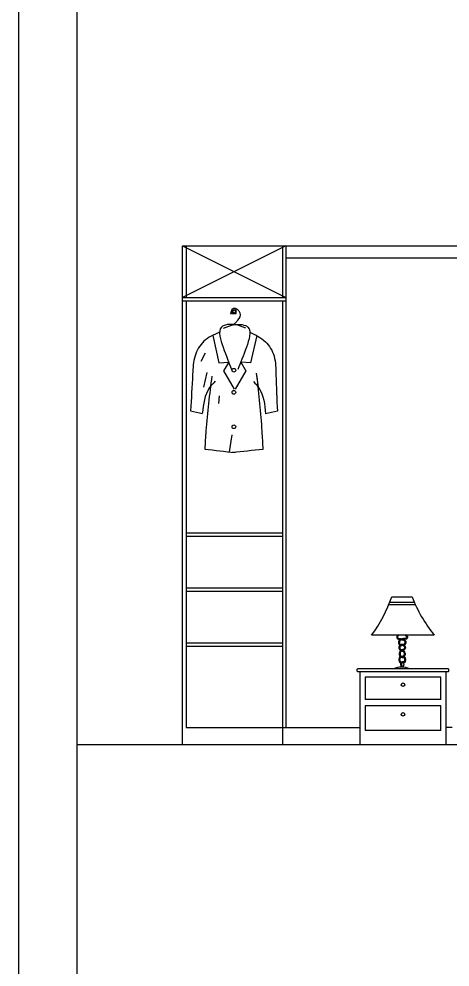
# Model space of a CAD drawing. Header units: inches. Extents: x 8.9 to 51.4, y 11.8 to 36.6.
# Drawn here: x 8.92 to 11.42, y 24.45 to 29.97 of the extents above; entities that cross this region are included whole.
import ezdxf

# ---------------------------------------------------------------- set-up
doc = ezdxf.new("R2010")
doc.units = ezdxf.units.IN
doc.header["$MEASUREMENT"] = 0
for name, color, linetype in [('02', 2, 'Continuous'), ('1', 1, 'Continuous'), ('4', 4, 'Continuous'), ('kadrbm', 4, 'Continuous')]:
    doc.layers.add(name, color=color, linetype=linetype)

# ---------------------------------------------------------------- blocks, each defined once
blk = doc.blocks.new('kadrbm')
at = {"layer": 'kadrbm', "color": 4}
blk.add_lwpolyline([(0, 0), (0, 24.7972), (21, 24.7972), (21, 0), (0, 0)], close=True, dxfattribs=at)
blk.add_lwpolyline([(20.6631, 0.3257), (20.6631, 24.4603), (0.3369, 24.4603), (0.3369, 0.3257), (20.6631, 0.3257)], dxfattribs=at)

msp = doc.modelspace()

# ---------------------------------------------------------------- linework, layer by layer
at = {"layer": '02'}
for p, q in [((9.8683, 28.6469), (10.4683, 28.3469)), ((10.4683, 28.6469), (9.8683, 28.3469)), ((9.8683, 28.3269), (10.4683, 28.3269)), ((9.8883, 28.3269), (9.8883, 25.8469)), ((10.0428, 28.1264), (10.0784, 27.9659)), ((10.299, 28.1264), (10.2634, 27.9659)), ((9.9992, 28.0233), (9.9746, 27.9739)), ((10.0784, 27.9659), (10.136, 27.9701)), ((10.136, 27.9701), (10.1062, 27.9203)), ((10.2634, 27.9659), (10.2058, 27.9701)), ((10.2058, 27.9701), (10.2356, 27.9203)), ((10.0098, 27.9105), (9.9887, 27.826)), ((10.1062, 27.9203), (10.1677, 27.8132)), ((10.2356, 27.9203), (10.1741, 27.8132)), ((10.2954, 27.907), (10.3095, 27.8119)), ((10.0803, 27.7755), (10.0768, 27.7311)), ((10.1537, 27.5489), (10.1377, 27.4493)), ((9.8883, 26.9792), (10.4483, 26.9792)), ((9.8883, 26.9592), (10.4483, 26.9592)), ((9.8883, 26.6592), (10.4483, 26.6592)), ((9.8883, 26.6392), (10.4483, 26.6392)), ((11.072, 26.5757), (11.2132, 26.5757)), ((11.0832, 26.6063), (11.2006, 26.6063)), ((11.0666, 26.562), (11.2193, 26.562)), ((11.329, 26.3838), (10.9654, 26.3838)), ((11.1267, 26.3563), (11.1286, 26.3563)), ((11.1399, 26.3563), (11.1566, 26.3563)), ((9.8883, 26.3392), (10.4483, 26.3392)), ((9.8883, 26.3192), (10.4483, 26.3192)), ((10.8979, 26.1722), (10.8979, 25.7469)), ((11.3679, 26.1394), (10.9279, 26.1394)), ((10.9279, 26.1394), (10.9279, 26.0101)), ((11.3679, 26.0101), (11.3679, 26.1394)), ((11.3979, 25.7469), (11.3979, 26.1722)), ((11.3679, 26.0101), (10.9279, 26.0101)), ((11.3679, 25.9723), (10.9279, 25.9723)), ((10.9279, 25.9723), (10.9279, 25.83)), ((11.3679, 25.83), (11.3679, 25.9723)), ((9.8883, 25.8469), (10.8979, 25.8469)), ((11.3679, 25.83), (10.9279, 25.83))]:
    msp.add_line(p, q, dxfattribs=at)
msp.add_lwpolyline([(10.1545, 28.2531), (10.1795, 28.2531), (10.1795, 28.2781), (10.1545, 28.2781)], close=True, dxfattribs=at)
msp.add_lwpolyline([(11.4151, 26.1819, 0.414214), (11.4101, 26.1869), (10.8853, 26.1869, 0.414214), (10.8803, 26.1819), (10.8803, 26.1772, 0.414214), (10.8853, 26.1722), (11.4101, 26.1722, 0.414214), (11.4151, 26.1772)], format="xyb", close=True, dxfattribs=at)
for centre, radius in [((10.1674, 28.2656), 0.0075), ((10.1662, 27.9235), 0.0108), ((10.1662, 27.7954), 0.0108), ((10.1662, 27.5954), 0.0108), ((11.1479, 26.0954), 0.0101), ((11.1479, 25.923), 0.0101)]:
    msp.add_circle(centre, radius, dxfattribs=at)
for centre, radius, start, end in [((10.3263, 26.8647), 0.7998, 323.0407, 341.1528), ((11.9781, 26.908), 0.8339, 201.2058, 218.9431), ((11.1406, 26.0805), 0.1167, 65.7073, 114.2927)]:
    msp.add_arc(centre, radius, start, end, dxfattribs=at)
for points, knots in [([(10.1489, 28.2495), (10.1514, 28.2654), (10.1571, 28.3014), (10.2165, 28.2576), (10.1901, 28.2161), (10.1735, 28.1978), (10.1664, 28.19)], [0, 0, 0, 0, 37.693101, 85.315748, 129.582548, 161.856405, 161.856405, 161.856405, 161.856405]), ([(10.2353, 28.1676), (10.2152, 28.1766), (10.1719, 28.1961), (10.0597, 28.1841), (10.1081, 28.0402), (10.1369, 27.9676), (10.1524, 27.9283)], [0, 0, 0, 0, 67.946868, 146.209096, 263.123276, 400.988851, 400.988851, 400.988851, 400.988851]), ([(10.1065, 28.1676), (10.1266, 28.1766), (10.1699, 28.1961), (10.2821, 28.1841), (10.2337, 28.0402), (10.2049, 27.9676), (10.1894, 27.9283)], [0, 0, 0, 0, 67.946868, 146.209096, 263.123276, 400.988851, 400.988851, 400.988851, 400.988851]), ([(10.083, 28.1453), (10.0502, 28.1305), (9.9868, 28.1019), (9.9308, 28.006), (9.925, 27.8651), (9.9187, 27.7587), (9.9145, 27.6883)], [0, 0, 0, 0, 105.541352, 204.445179, 312.867614, 524.907756, 524.907756, 524.907756, 524.907756]), ([(10.2583, 28.1442), (10.2908, 28.1291), (10.3538, 28.0997), (10.4092, 28.0033), (10.4102, 27.862), (10.4153, 27.7557), (10.4188, 27.6853)], [0, 0, 0, 0, 105.541352, 204.445179, 312.676719, 524.675962, 524.675962, 524.675962, 524.675962]), ([(10.0576, 27.8599), (10.0459, 27.8479), (9.9971, 27.7982), (9.9888, 27.7264), (9.9825, 27.6719)], [0, 0, 0, 0, 49.617358, 206.197226, 206.197226, 206.197226, 206.197226]), ([(10.0375, 27.8899), (10.0246, 27.7838), (10.0076, 27.6427), (9.9988, 27.5009), (9.9966, 27.4657)], [0, 0, 0, 0, 320.560211, 426.260861, 426.260861, 426.260861, 426.260861]), ([(10.2802, 27.8586), (10.2912, 27.8464), (10.3376, 27.7951), (10.3449, 27.724), (10.3505, 27.6697)], [0, 0, 0, 0, 48.554846, 204.90862, 204.90862, 204.90862, 204.90862]), ([(10.2991, 27.8883), (10.3103, 27.7821), (10.3251, 27.6407), (10.3322, 27.4989), (10.334, 27.4637)], [0, 0, 0, 0, 320.475195, 426.175845, 426.175845, 426.175845, 426.175845]), ([(11.1173, 26.3838), (11.1147, 26.3818), (11.1101, 26.3759), (11.1133, 26.3598), (11.1241, 26.359), (11.1318, 26.3584)], [120.742501, 120.742501, 120.742501, 120.742501, 130.241288, 141.563358, 161.821253, 161.821253, 161.821253, 161.821253]), ([(11.1237, 26.3817), (11.1236, 26.3816), (11.1235, 26.3816), (11.123, 26.3814), (11.1227, 26.3813), (11.1219, 26.3808), (11.1213, 26.3805), (11.1199, 26.3795), (11.1191, 26.3789), (11.1179, 26.3775), (11.1174, 26.3767), (11.1169, 26.3757), (11.1168, 26.3754), (11.1166, 26.3748), (11.1166, 26.3746), (11.1165, 26.3741), (11.1164, 26.3738), (11.1164, 26.373), (11.1164, 26.3724), (11.1165, 26.3712), (11.1166, 26.3706), (11.1169, 26.3695), (11.1171, 26.369), (11.1174, 26.3682), (11.1176, 26.368), (11.1179, 26.3675), (11.118, 26.3673), (11.1183, 26.3669), (11.1185, 26.3667), (11.119, 26.3662), (11.1194, 26.3659), (11.1203, 26.3654), (11.1209, 26.3652), (11.1221, 26.3647), (11.1228, 26.3645), (11.1243, 26.3642), (11.1251, 26.3641), (11.1276, 26.3637), (11.1294, 26.3636), (11.1332, 26.3633), (11.1352, 26.3631), (11.1384, 26.3628), (11.1395, 26.3627), (11.1414, 26.3624), (11.1422, 26.3623), (11.143, 26.3621)], [109.595734, 109.595734, 109.595734, 109.595734, 110.114808, 110.114808, 111.39246, 111.39246, 113.947765, 113.947765, 117.924196, 117.924196, 121.900628, 121.900628, 123.560075, 123.560075, 124.805542, 124.805542, 126.05101, 126.05101, 128.541946, 128.541946, 131.032881, 131.032881, 133.545527, 133.545527, 135.024012, 135.024012, 136.681272, 136.681272, 138.338532, 138.338532, 141.222081, 141.222081, 144.10563, 144.10563, 146.989179, 146.989179, 149.872728, 149.872728, 154.962376, 154.962376, 160.052023, 160.052023, 162.656156, 162.656156, 164.564552, 164.564552, 164.564552, 164.564552]), ([(11.1597, 26.3824), (11.1598, 26.3824), (11.1598, 26.3824), (11.1605, 26.3822), (11.1611, 26.3821), (11.1621, 26.3818), (11.1624, 26.3817), (11.163, 26.3814), (11.1633, 26.3813), (11.1642, 26.3808), (11.1647, 26.3805), (11.1661, 26.3795), (11.1669, 26.3789), (11.1681, 26.3775), (11.1686, 26.3767), (11.1691, 26.3757), (11.1692, 26.3754), (11.1694, 26.3748), (11.1694, 26.3746), (11.1695, 26.3741), (11.1696, 26.3738), (11.1696, 26.373), (11.1696, 26.3724), (11.1695, 26.3712), (11.1694, 26.3706), (11.1691, 26.3695), (11.1689, 26.369), (11.1686, 26.3682), (11.1685, 26.368), (11.1682, 26.3675), (11.168, 26.3673), (11.1677, 26.3669), (11.1675, 26.3667), (11.167, 26.3662), (11.1666, 26.3659), (11.1657, 26.3654), (11.1652, 26.3652), (11.1639, 26.3647), (11.1632, 26.3645), (11.1617, 26.3642), (11.1609, 26.3641), (11.1584, 26.3637), (11.1566, 26.3636), (11.1528, 26.3633), (11.1508, 26.3631), (11.1476, 26.3628), (11.1465, 26.3627), (11.1432, 26.3622), (11.141, 26.3618), (11.1366, 26.3606), (11.1345, 26.3598), (11.131, 26.358), (11.1297, 26.3572), (11.1272, 26.3552), (11.126, 26.354), (11.1242, 26.3516), (11.1236, 26.3504), (11.1226, 26.3481), (11.1223, 26.3471), (11.122, 26.3453), (11.1219, 26.3446), (11.1218, 26.3433), (11.1218, 26.3426), (11.1218, 26.3403), (11.122, 26.3387), (11.1227, 26.3357), (11.1232, 26.3342), (11.1243, 26.3315), (11.1249, 26.3303), (11.1262, 26.3283), (11.1269, 26.3275), (11.1284, 26.3261), (11.1291, 26.3255), (11.1307, 26.3245), (11.1317, 26.324), (11.1331, 26.3236), (11.1336, 26.3235), (11.1343, 26.3234), (11.1346, 26.3234), (11.1352, 26.3234), (11.1354, 26.3234), (11.1362, 26.3234), (11.1367, 26.3235), (11.1381, 26.3237), (11.1388, 26.3239), (11.1402, 26.3243), (11.1408, 26.3245), (11.1418, 26.3248), (11.1423, 26.325), (11.1428, 26.3251), (11.1429, 26.3251), (11.1432, 26.3252), (11.1433, 26.3252), (11.1437, 26.3253), (11.1439, 26.3253), (11.1445, 26.3253), (11.1449, 26.3252), (11.1461, 26.325), (11.1469, 26.3248), (11.1485, 26.3241), (11.1493, 26.3237), (11.1508, 26.3226), (11.1515, 26.322), (11.1529, 26.3207), (11.1535, 26.3201), (11.1548, 26.3183), (11.1554, 26.3171), (11.1561, 26.3151), (11.1563, 26.3144), (11.1567, 26.313), (11.1568, 26.3122), (11.157, 26.3105), (11.157, 26.3095), (11.1568, 26.3078), (11.1566, 26.307), (11.1563, 26.3061), (11.1562, 26.3059), (11.156, 26.3056), (11.156, 26.3054), (11.1558, 26.3052), (11.1557, 26.305), (11.1554, 26.3047), (11.1552, 26.3044), (11.1545, 26.3037), (11.1539, 26.3033), (11.1526, 26.3024), (11.1518, 26.302), (11.1502, 26.3011), (11.1492, 26.3007), (11.147, 26.2998), (11.1456, 26.2992), (11.1427, 26.298), (11.1413, 26.2974), (11.1384, 26.296), (11.137, 26.2952), (11.135, 26.2938), (11.1345, 26.2933), (11.1335, 26.2925), (11.133, 26.292), (11.1317, 26.2906), (11.1308, 26.2895), (11.1288, 26.2866), (11.1278, 26.2845), (11.1263, 26.2802), (11.1258, 26.2779), (11.1257, 26.2744), (11.1258, 26.2732), (11.126, 26.2714), (11.1261, 26.2707), (11.1264, 26.2693), (11.1266, 26.2686), (11.1273, 26.2666), (11.1279, 26.2654), (11.1295, 26.2625), (11.1306, 26.2609), (11.1324, 26.259), (11.1328, 26.2586), (11.1333, 26.2582)], [106.203848, 106.203848, 106.203848, 106.203848, 106.309256, 106.309256, 108.837155, 108.837155, 110.114808, 110.114808, 111.39246, 111.39246, 113.947764, 113.947764, 117.924196, 117.924196, 121.900628, 121.900628, 123.560073, 123.560073, 124.805541, 124.805541, 126.051008, 126.051008, 128.541944, 128.541944, 131.032879, 131.032879, 133.545529, 133.545529, 135.024013, 135.024013, 136.681273, 136.681273, 138.338533, 138.338533, 141.222082, 141.222082, 144.105631, 144.105631, 146.989181, 146.989181, 149.87273, 149.87273, 154.962378, 154.962378, 160.052026, 160.052026, 162.656157, 162.656157, 167.864421, 167.864421, 173.072684, 173.072684, 176.663539, 176.663539, 180.254394, 180.254394, 183.17065, 183.17065, 185.370032, 185.370032, 186.75678, 186.75678, 188.143528, 188.143528, 191.28169, 191.28169, 194.419851, 194.419851, 197.058611, 197.058611, 199.221261, 199.221261, 200.991937, 200.991937, 202.762613, 202.762613, 203.540829, 203.540829, 204.003289, 204.003289, 204.46575, 204.46575, 205.390671, 205.390671, 207.119714, 207.119714, 208.848757, 208.848757, 210.5778, 210.5778, 211.090501, 211.090501, 212.115902, 212.115902, 213.141304, 213.141304, 215.192108, 215.192108, 218.693253, 218.693253, 222.194399, 222.194399, 225.695545, 225.695545, 229.19669, 229.19669, 234.560184, 234.560184, 237.335007, 237.335007, 240.109831, 240.109831, 243.733724, 243.733724, 247.357617, 247.357617, 248.719926, 248.719926, 249.671664, 249.671664, 250.623402, 250.623402, 252.526878, 252.526878, 255.664742, 255.664742, 258.802606, 258.802606, 261.94047, 261.94047, 266.130687, 266.130687, 270.320903, 270.320903, 274.511119, 274.511119, 276.064104, 276.064104, 277.617089, 277.617089, 280.723059, 280.723059, 285.922804, 285.922804, 291.122548, 291.122548, 293.669866, 293.669866, 295.183731, 295.183731, 296.697597, 296.697597, 299.725328, 299.725328, 303.929283, 303.929283, 305.254655, 305.254655, 305.254655, 305.254655]), ([(11.1461, 26.3563), (11.1527, 26.3544), (11.1637, 26.3473), (11.1548, 26.325), (11.1416, 26.3322), (11.1301, 26.3266), (11.1237, 26.3156), (11.1238, 26.3011), (11.1324, 26.2971), (11.1371, 26.2952)], [174.175905, 174.175905, 174.175905, 174.175905, 192.088456, 210.105387, 217.219926, 231.677994, 242.886965, 255.171804, 269.338797, 269.338797, 269.338797, 269.338797]), ([(11.1687, 26.3838), (11.1714, 26.3818), (11.1759, 26.3759), (11.1722, 26.357), (11.1474, 26.3604), (11.1212, 26.35), (11.1312, 26.325), (11.1444, 26.3322), (11.1559, 26.3266), (11.1623, 26.3156), (11.1622, 26.2994), (11.1474, 26.295), (11.1341, 26.2883), (11.1271, 26.2722), (11.1367, 26.2601), (11.1427, 26.2589), (11.143, 26.2588)], [114.621033, 114.621033, 114.621033, 114.621033, 124.12004, 135.44211, 162.810921, 185.967208, 203.984139, 211.098678, 225.556746, 236.765717, 249.050556, 267.657282, 275.909022, 294.238731, 311.372704, 312.363402, 312.363402, 312.363402, 312.363402]), ([(11.1567, 26.3569), (11.157, 26.3567), (11.1573, 26.3564), (11.1588, 26.3552), (11.16, 26.354), (11.1618, 26.3516), (11.1625, 26.3504), (11.1634, 26.3481), (11.1637, 26.3471), (11.164, 26.3453), (11.1641, 26.3446), (11.1642, 26.3433), (11.1643, 26.3426), (11.1642, 26.3403), (11.164, 26.3387), (11.1633, 26.3357), (11.1629, 26.3342), (11.1617, 26.3315), (11.1611, 26.3303), (11.1598, 26.3283), (11.1591, 26.3275), (11.1576, 26.3261), (11.1569, 26.3255), (11.1553, 26.3245), (11.1543, 26.324), (11.1529, 26.3236), (11.1524, 26.3235), (11.1517, 26.3234), (11.1514, 26.3234), (11.1509, 26.3234), (11.1506, 26.3234), (11.1498, 26.3234), (11.1493, 26.3235), (11.148, 26.3237), (11.1472, 26.3239), (11.1459, 26.3243), (11.1453, 26.3245), (11.1442, 26.3248), (11.1437, 26.325), (11.1433, 26.3251), (11.1431, 26.3251), (11.1429, 26.3252), (11.1427, 26.3252), (11.1423, 26.3253), (11.1421, 26.3253), (11.1415, 26.3253), (11.1411, 26.3252), (11.1399, 26.325), (11.1391, 26.3248), (11.1375, 26.3241), (11.1367, 26.3237), (11.1352, 26.3226), (11.1345, 26.322), (11.1332, 26.3207), (11.1326, 26.3201), (11.1313, 26.3183), (11.1306, 26.3171), (11.1299, 26.3151), (11.1297, 26.3144), (11.1293, 26.313), (11.1292, 26.3122), (11.129, 26.3105), (11.129, 26.3095), (11.1292, 26.3078), (11.1294, 26.307), (11.1297, 26.3061), (11.1298, 26.3059), (11.13, 26.3056), (11.1301, 26.3054), (11.1302, 26.3052), (11.1303, 26.305), (11.1306, 26.3047), (11.1308, 26.3044), (11.1315, 26.3037), (11.1321, 26.3033), (11.1334, 26.3024), (11.1342, 26.302), (11.1359, 26.3011), (11.1368, 26.3007), (11.1391, 26.2998), (11.1404, 26.2992), (11.1422, 26.2985), (11.1426, 26.2983), (11.143, 26.2982)], [175.822221, 175.822221, 175.822221, 175.822221, 176.66354, 176.66354, 180.254395, 180.254395, 183.17065, 183.17065, 185.37003, 185.37003, 186.756777, 186.756777, 188.143524, 188.143524, 191.281685, 191.281685, 194.419846, 194.419846, 197.058607, 197.058607, 199.221257, 199.221257, 200.991934, 200.991934, 202.762611, 202.762611, 203.540826, 203.540826, 204.003283, 204.003283, 204.46574, 204.46574, 205.390653, 205.390653, 207.119692, 207.119692, 208.84873, 208.84873, 210.577769, 210.577769, 211.090488, 211.090488, 212.115926, 212.115926, 213.141364, 213.141364, 215.192241, 215.192241, 218.693412, 218.693412, 222.194582, 222.194582, 225.695753, 225.695753, 229.196924, 229.196924, 234.560419, 234.560419, 237.335343, 237.335343, 240.110267, 240.110267, 243.734087, 243.734087, 247.357908, 247.357908, 248.720479, 248.720479, 249.672178, 249.672178, 250.623878, 250.623878, 252.527277, 252.527277, 255.665235, 255.665235, 258.803192, 258.803192, 261.94115, 261.94115, 266.13093, 266.13093, 267.262592, 267.262592, 267.262592, 267.262592]), ([(11.143, 26.2927), (11.145, 26.2917), (11.1522, 26.2877), (11.1589, 26.2722), (11.1463, 26.2563), (11.1319, 26.2602), (11.1235, 26.2498), (11.1233, 26.2379), (11.1267, 26.2249), (11.1334, 26.2236), (11.1356, 26.2233)], [275.432758, 275.432758, 275.432758, 275.432758, 282.03027, 300.359979, 317.493952, 329.894392, 339.235888, 352.440217, 366.330787, 372.56457, 372.56457, 372.56457, 372.56457]), ([(11.1489, 26.2952), (11.1495, 26.2948), (11.15, 26.2945), (11.151, 26.2938), (11.1515, 26.2933), (11.1525, 26.2925), (11.153, 26.292), (11.1544, 26.2906), (11.1552, 26.2895), (11.1572, 26.2866), (11.1583, 26.2845), (11.1597, 26.2802), (11.1602, 26.2779), (11.1603, 26.2744), (11.1603, 26.2732), (11.16, 26.2714), (11.1599, 26.2707), (11.1596, 26.2693), (11.1594, 26.2686), (11.1587, 26.2666), (11.1582, 26.2654), (11.1565, 26.2625), (11.1554, 26.2609), (11.1527, 26.2581), (11.1512, 26.2569), (11.1489, 26.2555), (11.1482, 26.2552), (11.1469, 26.2547), (11.1461, 26.2544), (11.145, 26.2541), (11.1447, 26.2541), (11.144, 26.2539), (11.1436, 26.2539), (11.1426, 26.2537), (11.142, 26.2537), (11.1403, 26.2536), (11.1393, 26.2536), (11.1375, 26.2536), (11.1367, 26.2536), (11.1353, 26.2535), (11.1348, 26.2534), (11.1341, 26.2533), (11.1339, 26.2532), (11.1337, 26.2531), (11.1336, 26.2531), (11.1334, 26.253), (11.1333, 26.2529), (11.1329, 26.2527), (11.1327, 26.2526), (11.1319, 26.2519), (11.1314, 26.2513), (11.1305, 26.25), (11.1301, 26.2493), (11.1294, 26.2478), (11.1292, 26.247), (11.1288, 26.2455), (11.1287, 26.2446), (11.1286, 26.2429), (11.1286, 26.2419), (11.1287, 26.2404), (11.1288, 26.2398), (11.1289, 26.2387), (11.129, 26.238), (11.1292, 26.2367), (11.1293, 26.2361), (11.1296, 26.2345), (11.1299, 26.2335), (11.1305, 26.2319), (11.1308, 26.2311), (11.1314, 26.2302), (11.1316, 26.2299), (11.132, 26.2296), (11.1321, 26.2295), (11.1323, 26.2293), (11.1323, 26.2293), (11.1325, 26.2292), (11.1325, 26.2291), (11.1329, 26.229), (11.1332, 26.2289), (11.134, 26.2286), (11.1345, 26.2285), (11.1356, 26.2284), (11.1362, 26.2283), (11.1376, 26.2281), (11.1383, 26.2281), (11.1399, 26.2279), (11.1407, 26.2278), (11.142, 26.2276), (11.1425, 26.2276), (11.143, 26.2274)], [273.018356, 273.018356, 273.018356, 273.018356, 274.510489, 274.510489, 276.063181, 276.063181, 277.615873, 277.615873, 280.721257, 280.721257, 285.921053, 285.921053, 291.120849, 291.120849, 293.667498, 293.667498, 295.181592, 295.181592, 296.695687, 296.695687, 299.723875, 299.723875, 303.927971, 303.927971, 308.132068, 308.132068, 309.640977, 309.640977, 311.237915, 311.237915, 311.987526, 311.987526, 312.737138, 312.737138, 314.236361, 314.236361, 316.851827, 316.851827, 319.467293, 319.467293, 322.082759, 322.082759, 323.287723, 323.287723, 324.154038, 324.154038, 325.020352, 325.020352, 326.752981, 326.752981, 330.113971, 330.113971, 333.474961, 333.474961, 336.835951, 336.835951, 340.19694, 340.19694, 343.55793, 343.55793, 345.364232, 345.364232, 347.337463, 347.337463, 349.310694, 349.310694, 352.608363, 352.608363, 355.906032, 355.906032, 358.103707, 358.103707, 359.463684, 359.463684, 360.29394, 360.29394, 361.124196, 361.124196, 363.114013, 363.114013, 365.103831, 365.103831, 367.093648, 367.093648, 369.083465, 369.083465, 371.073282, 371.073282, 372.234378, 372.234378, 372.234378, 372.234378]), ([(11.143, 26.2538), (11.1436, 26.2537), (11.1441, 26.2537), (11.1457, 26.2536), (11.1467, 26.2536), (11.1485, 26.2536), (11.1493, 26.2536), (11.1507, 26.2535), (11.1513, 26.2534), (11.1519, 26.2533), (11.1521, 26.2532), (11.1523, 26.2531), (11.1524, 26.2531), (11.1526, 26.253), (11.1527, 26.2529), (11.1531, 26.2527), (11.1533, 26.2526), (11.154, 26.252), (11.1546, 26.2514), (11.1555, 26.2501), (11.1559, 26.2493), (11.1566, 26.2479), (11.1568, 26.2471), (11.1572, 26.2456), (11.1573, 26.2447), (11.1574, 26.243), (11.1574, 26.2421), (11.1573, 26.2405), (11.1572, 26.2399), (11.1571, 26.2387), (11.157, 26.238), (11.1568, 26.2367), (11.1567, 26.2361), (11.1564, 26.2344), (11.1561, 26.2335), (11.1555, 26.2318), (11.1552, 26.2311), (11.1546, 26.2302), (11.1544, 26.2299), (11.1541, 26.2296), (11.1539, 26.2295), (11.1538, 26.2293), (11.1537, 26.2293), (11.1536, 26.2292), (11.1535, 26.2292), (11.1532, 26.229), (11.1529, 26.2289), (11.1521, 26.2287), (11.1516, 26.2285), (11.1505, 26.2284), (11.1499, 26.2283), (11.1486, 26.2281), (11.1479, 26.2281), (11.1463, 26.2279), (11.1455, 26.2278), (11.1439, 26.2276), (11.143, 26.2275), (11.1412, 26.227), (11.1403, 26.2267), (11.1388, 26.226), (11.1382, 26.2257), (11.1372, 26.225), (11.1368, 26.2247), (11.1362, 26.224), (11.1358, 26.2236), (11.1353, 26.2228), (11.135, 26.2224), (11.1345, 26.2213), (11.1342, 26.2206), (11.1338, 26.2191), (11.1337, 26.2184), (11.1335, 26.217), (11.1335, 26.2163), (11.1336, 26.2142), (11.1337, 26.2129), (11.1341, 26.2109), (11.1343, 26.2102), (11.1346, 26.2089), (11.1348, 26.2082), (11.1352, 26.2069), (11.1354, 26.2063), (11.1361, 26.2045), (11.1367, 26.2033), (11.1379, 26.2011), (11.1386, 26.2001), (11.1393, 26.1992)], [312.96731, 312.96731, 312.96731, 312.96731, 314.244048, 314.244048, 316.859404, 316.859404, 319.47476, 319.47476, 322.090115, 322.090115, 323.299435, 323.299435, 324.142567, 324.142567, 324.9857, 324.9857, 326.671964, 326.671964, 330.016991, 330.016991, 333.362018, 333.362018, 336.707046, 336.707046, 340.052073, 340.052073, 343.3971, 343.3971, 345.302768, 345.302768, 347.338494, 347.338494, 349.37422, 349.37422, 352.659805, 352.659805, 355.945391, 355.945391, 358.137644, 358.137644, 359.430974, 359.430974, 360.240761, 360.240761, 361.050549, 361.050549, 363.024365, 363.024365, 364.998182, 364.998182, 366.971998, 366.971998, 368.945815, 368.945815, 370.919631, 370.919631, 372.893448, 372.893448, 374.867264, 374.867264, 376.139596, 376.139596, 376.954778, 376.954778, 377.716982, 377.716982, 378.479186, 378.479186, 379.895926, 379.895926, 381.312665, 381.312665, 382.729404, 382.729404, 385.528548, 385.528548, 387.162428, 387.162428, 388.690273, 388.690273, 390.218117, 390.218117, 393.273806, 393.273806, 395.989199, 395.989199, 395.989199, 395.989199]), ([(11.1527, 26.2582), (11.1533, 26.2581), (11.1567, 26.257), (11.1625, 26.2498), (11.1627, 26.2379), (11.1593, 26.2248), (11.1489, 26.2229), (11.1374, 26.2227), (11.1388, 26.2106), (11.1414, 26.2047), (11.143, 26.2026)], [322.011843, 322.011843, 322.011843, 322.011843, 323.773144, 333.11464, 346.318969, 360.209539, 366.781568, 377.338024, 387.713462, 395.592473, 395.592473, 395.592473, 395.592473]), ([(11.1504, 26.2233), (11.1504, 26.2233), (11.1504, 26.2233), (11.1506, 26.223), (11.1508, 26.2227), (11.1514, 26.2216), (11.1517, 26.2209), (11.1521, 26.2195), (11.1523, 26.2188), (11.1525, 26.2174), (11.1525, 26.2167), (11.1525, 26.2147), (11.1523, 26.2134), (11.152, 26.2112), (11.1518, 26.2103), (11.1514, 26.2088), (11.1512, 26.2083), (11.1509, 26.2072), (11.1507, 26.2067), (11.1501, 26.2051), (11.1497, 26.2041), (11.1485, 26.2017), (11.1476, 26.2003), (11.1461, 26.1984), (11.1455, 26.1978), (11.1449, 26.1972)], [377.650713, 377.650713, 377.650713, 377.650713, 377.671372, 377.671372, 378.287433, 378.287433, 379.6663, 379.6663, 381.045166, 381.045166, 382.424032, 382.424032, 385.138632, 385.138632, 387.289308, 387.289308, 388.563891, 388.563891, 389.838473, 389.838473, 392.387639, 392.387639, 396.076631, 396.076631, 397.979992, 397.979992, 397.979992, 397.979992])]:
    msp.add_open_spline(points, degree=3, knots=knots, dxfattribs=at)
for points in [[(9.9145, 27.6883), (9.9372, 27.6829), (9.9599, 27.6774), (9.9825, 27.6719)], [(10.4188, 27.6853), (10.396, 27.6801), (10.3733, 27.6749), (10.3505, 27.6697)], [(9.9966, 27.4657), (10.0552, 27.4587), (10.1139, 27.4516), (10.1725, 27.4446)], [(10.334, 27.4637), (10.2753, 27.4573), (10.2165, 27.451), (10.1578, 27.4447)]]:
    msp.add_open_spline(points, degree=3, dxfattribs=at)
at = {"layer": '1'}
for p, q in [((9.8683, 25.7469), (9.8683, 28.6469)), ((9.8683, 28.6469), (14.1683, 28.6469)), ((9.8883, 28.6469), (9.8883, 28.3469)), ((10.4483, 28.6469), (10.4483, 28.3469)), ((10.4683, 28.6469), (10.4683, 25.8469)), ((10.4683, 28.5769), (14.1683, 28.5769)), ((9.8683, 28.3469), (10.4683, 28.3469)), ((10.4483, 28.3269), (10.4483, 25.7469)), ((10.4683, 25.8469), (10.4683, 25.8469)), ((11.4334, 25.8469), (11.3979, 25.8469)), ((14.1683, 25.7469), (9.8683, 25.7469))]:
    msp.add_line(p, q, dxfattribs=at)
at = {"layer": '4'}
msp.add_line((29.5811, 25.7469), (9.2549, 25.7469), dxfattribs=at)

# ---------------------------------------------------------------- block references
at = {"layer": 'kadrbm'}
msp.add_blockref('kadrbm', (8.918, 11.83), dxfattribs=at)

doc.saveas('drawing.dxf')
